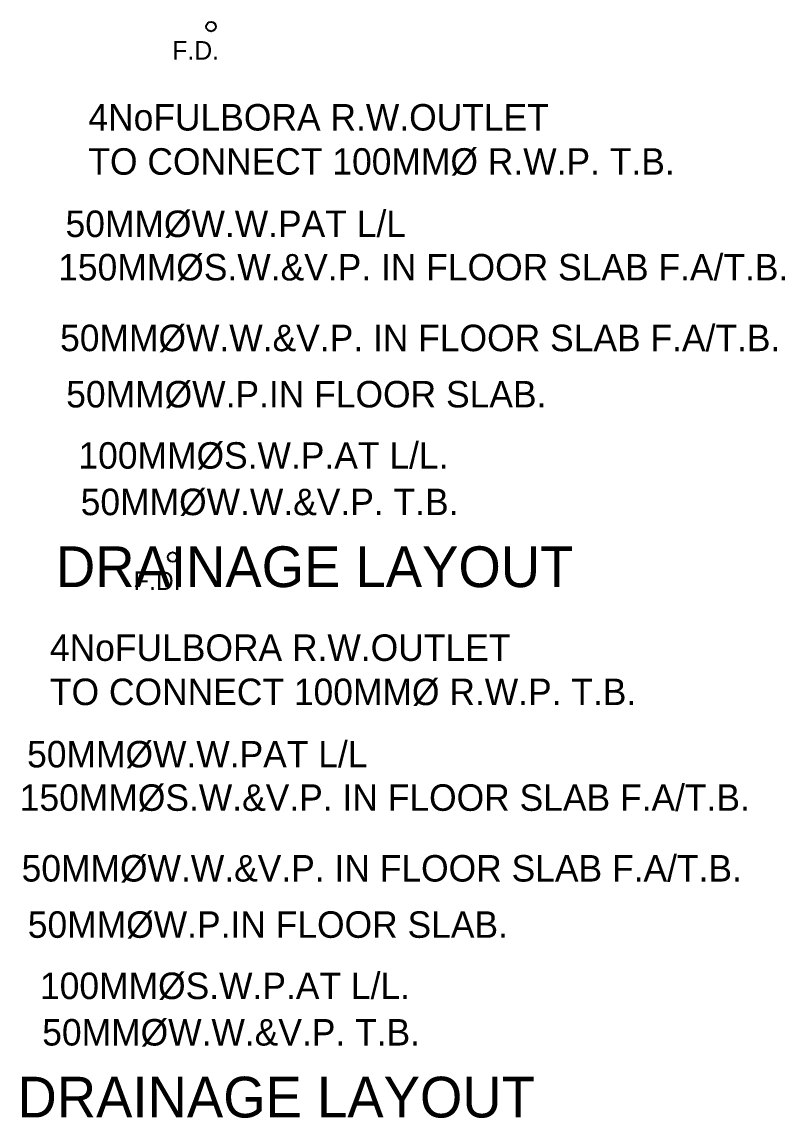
# Model space of a CAD drawing. Extents: x -2017610 to 288295, y -639251 to 250994.
# Drawn here: x -455550 to -441142, y -235782 to -215100 of the extents above; entities that cross this region are included whole.
import ezdxf

# ---------------------------------------------------------------- set-up
doc = ezdxf.new("R2010")
doc.units = 0
doc.header["$LTSCALE"] = 2
doc.header["$MEASUREMENT"] = 0
doc.layers.add('DIM', color=8, linetype='CONTINUOUS')

msp = doc.modelspace()

# ---------------------------------------------------------------- linework, layer by layer
at = {"layer": 'DIM'}
for centre in [(-451980.1, -215188.6), (-452706.2, -225195.8)]:
    msp.add_circle(centre, 89, dxfattribs=at)

# ---------------------------------------------------------------- texts
for p in [(-454908.2, -225763.6), (-455634.3, -235770.8)]:
    msp.add_text('DRAINAGE LAYOUT', height=768.865, dxfattribs=at).set_placement(p)
at = {"layer": 'DIM', "width": 17730, "attachment_point": 1}
for s, insert, char_height in [('F.D.', (-452711.7, -215461.1), 350), ('4NoFULBORA R.W.OUTLET \\PTO CONNECT 100MM%%c R.W.P. T.B.', (-454295.4, -216648.9), 500), ('50MM%%cW.W.PAT L/L', (-454726.1, -218658.5), 500), ('150MM%%cS.W.&V.P. IN FLOOR SLAB F.A/T.B.', (-454865.1, -219477.4), 500), ('50MM%%cW.W.&V.P. IN FLOOR SLAB F.A/T.B.', (-454829.2, -220812.1), 500), ('50MM%%cW.P.IN FLOOR SLAB.', (-454713.3, -221873.6), 500), ('100MM%%cS.W.P.AT L/L.', (-454482.7, -223029.1), 500), ('50MM%%cW.W.&V.P. T.B.', (-454440.3, -223906.1), 500), ('F.D.', (-453437.8, -225468.3), 350), ('4NoFULBORA R.W.OUTLET \\PTO CONNECT 100MM%%c R.W.P. T.B.', (-455021.5, -226656.1), 500), ('50MM%%cW.W.PAT L/L', (-455452.2, -228665.7), 500), ('150MM%%cS.W.&V.P. IN FLOOR SLAB F.A/T.B.', (-455591.2, -229484.6), 500), ('50MM%%cW.W.&V.P. IN FLOOR SLAB F.A/T.B.', (-455555.3, -230819.3), 500), ('50MM%%cW.P.IN FLOOR SLAB.', (-455439.4, -231880.8), 500), ('100MM%%cS.W.P.AT L/L.', (-455208.8, -233036.3), 500), ('50MM%%cW.W.&V.P. T.B.', (-455166.4, -233913.3), 500)]:
    msp.add_mtext(s, dxfattribs=dict(at, insert=insert, char_height=char_height))

doc.saveas('drawing.dxf')
